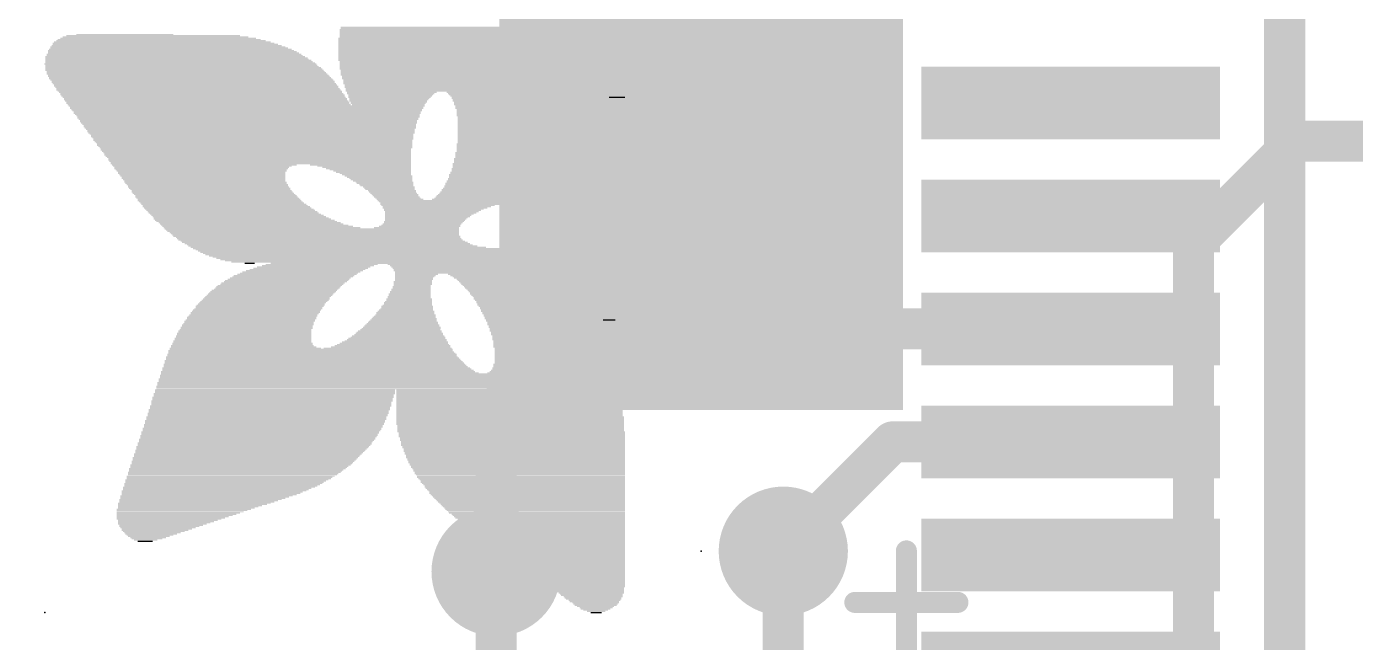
# Model space of a CAD drawing. Extents: x -22.8 to 21.3, y -24.2 to 20.5.
# Drawn here: x -11.29 to -3.06, y -2.6 to 1.22 of the extents above; entities that cross this region are included whole.
import ezdxf

# ---------------------------------------------------------------- set-up
doc = ezdxf.new("R2010")
doc.units = 0
for name, color, linetype in [('1', 12, 'CONTINUOUS'), ('16', 132, 'CONTINUOUS'), ('18', 110, 'CONTINUOUS'), ('20', 53, 'CONTINUOUS'), ('21', 40, 'CONTINUOUS'), ('23', 53, 'CONTINUOUS'), ('24', 53, 'CONTINUOUS'), ('47', 253, 'CONTINUOUS')]:
    doc.layers.add(name, color=color, linetype=linetype)

# ---------------------------------------------------------------- blocks, each defined once
blk = doc.blocks.new('RECT')
blk.add_solid([(-0.5, -0.5), (0.5, -0.5), (-0.5, 0.5), (0.5, 0.5)])
blk = doc.blocks.new('ROUNDV')
at = {"const_width": 0.5}
blk.add_lwpolyline([(0, -0.25, 1), (0, 0.25, 1), (0, -0.25)], format="xyb", dxfattribs=at)

msp = doc.modelspace()

# ---------------------------------------------------------------- linework, layer by layer
at = {"layer": '1', "const_width": 0.254}
for points in [[(-3.5, -4.38), (-3.5, 3.373)], [(-7.894, -0.655), (-8.382, -1.143)], [(-4.825, -0.655), (-7.894, -0.655)], [(-8.382, -1.143), (-8.382, -2.159)], [(-5.927, -1.355), (-6.604, -2.032)], [(-4.825, -1.355), (-5.927, -1.355)]]:
    msp.add_lwpolyline(points, dxfattribs=at)
at = {"layer": '1', "const_width": 0.127}
for points in [[(-7.894, -0.5915, 1), (-7.894, -0.7185)], [(-7.8491, -0.6999, 1), (-7.9389, -0.6101)], [(-4.825, -0.7185, 1), (-4.825, -0.5915)], [(-8.3185, -1.143, 1), (-8.4455, -1.143)], [(-8.4269, -1.0981, 1), (-8.3371, -1.1879)], [(-5.927, -1.2915, 1), (-5.927, -1.4185)], [(-5.8821, -1.3999, 1), (-5.9719, -1.3101)], [(-4.825, -1.4185, 1), (-4.825, -1.2915)], [(-6.6489, -1.9871, 1), (-6.5591, -2.0769)], [(-8.4455, -2.159, 1), (-8.3185, -2.159)]]:
    msp.add_lwpolyline(points, format="xyb", dxfattribs=at)
at = {"layer": '16'}
for points, const_width in [([(-11.303, 10.033, 0.4142), (-15.24, 0)], 0.4064), ([(-3.429, 0.5715, 1), (-3.429, 0.4445)], 0.127), ([(-3.3841, 0.4631, 1), (-3.4739, 0.5529)], 0.127), ([(-4.0005, -0.127, 1), (-4.1275, -0.127)], 0.127), ([(-4.1089, -0.0821, 1), (-4.0191, -0.1719)], 0.127), ([(-15.24, -0.762, 0.4142), (-0.635, -15.367)], 0.4064), ([(-6.5405, -2.032, 1), (-6.6675, -2.032)], 0.127), ([(-8.3185, -2.159, 1), (-8.4455, -2.159)], 0.127)]:
    msp.add_lwpolyline(points, format="xyb", dxfattribs=dict(at, const_width=const_width))
at = {"layer": '16', "const_width": 0.254}
for points in [[(-3.429, 0.508), (-4.064, -0.127)], [(1.143, 0.508), (-3.429, 0.508)], [(-4.064, -0.127), (-4.064, -10.922)], [(-6.604, -2.032), (-6.604, -3.395)], [(-8.382, -2.159), (-8.382, -4.157)]]:
    msp.add_lwpolyline(points, dxfattribs=at)
at = {"layer": '20'}
for start, end in [(90, 180), (180, 270)]:
    msp.add_arc((0, 0), 15.24, start, end, dxfattribs=at)
at = {"layer": '23'}
msp.add_point((-11.176, -2.413), dxfattribs=at)
at = {"layer": '24'}
msp.add_point((-7.112, -2.032), dxfattribs=at)
at = {"layer": '47', "const_width": 0.13}
for points in [[(-5.842, -2.6687), (-5.842, -2.0303)], [(-6.1612, -2.3495), (-5.5228, -2.3495)]]:
    msp.add_lwpolyline(points, dxfattribs=at)
at = {"layer": '47', "const_width": 0.065}
for points in [[(-5.8095, -2.0303, 1), (-5.8745, -2.0303)], [(-6.1612, -2.317, 1), (-6.1612, -2.382)], [(-5.5228, -2.382, 1), (-5.5228, -2.317)]]:
    msp.add_lwpolyline(points, format="xyb", dxfattribs=at)

# ---------------------------------------------------------------- block references
at = {"layer": '1', "xscale": 1.85, "yscale": 0.45}
for p in [(-4.825, 0.745), (-4.825, 0.045), (-4.825, -0.655), (-4.825, -1.355), (-4.825, -2.055), (-4.825, -2.755)]:
    msp.add_blockref('RECT', p, dxfattribs=at)
at = {"layer": '16', "xscale": 6, "yscale": 2.5, "rotation": 270}
msp.add_blockref('RECT', (-7.112, 1.843), dxfattribs=at)
at = {"layer": '18', "xscale": 0.8001, "yscale": 0.8001}
for p in [(-6.604, -2.032), (-6.604, -2.032), (-8.382, -2.159), (-8.382, -2.159)]:
    msp.add_blockref('ROUNDV', p, dxfattribs=at)
at = {"layer": '21'}
for p, xscale, yscale in [((-10.4902, 1.1532), 1.1506, 0.0076), ((-10.5054, 1.1608), 1.0744, 0.0076), ((-10.6807, 1.1684), 0.602, 0.0076), ((-8.6652, 1.1989), 1.3716, 0.0076), ((-8.6652, 1.1913), 1.3716, 0.0076), ((-8.6652, 1.1837), 1.3716, 0.0077), ((-8.6652, 1.176), 1.3716, 0.0076), ((-8.6652, 1.1684), 1.3716, 0.0076), ((-8.6652, 1.1608), 1.3716, 0.0076), ((-8.6652, 1.1532), 1.3716, 0.0076), ((-8.6614, 1.2141), 1.364, 0.0076), ((-8.6614, 1.2065), 1.364, 0.0076), ((-10.3949, 1.0694), 1.524, 0.0077), ((-10.3987, 1.077), 1.5011, 0.0076), ((-10.414, 1.0922), 1.4554, 0.0076), ((-10.4063, 1.0846), 1.4707, 0.0076), ((-10.4216, 1.0998), 1.425, 0.0076), ((-10.4407, 1.1151), 1.3716, 0.0076), ((-10.4292, 1.1075), 1.3945, 0.0077), ((-10.4482, 1.1227), 1.3411, 0.0076), ((-10.4559, 1.1303), 1.2954, 0.0076), ((-10.4673, 1.1379), 1.2573, 0.0076), ((-10.4749, 1.1456), 1.2115, 0.0077), ((-8.669, 1.1456), 1.3792, 0.0077), ((-8.669, 1.1379), 1.3792, 0.0076), ((-8.669, 1.1303), 1.3792, 0.0076), ((-8.669, 1.1227), 1.3792, 0.0076), ((-8.669, 1.1151), 1.3792, 0.0076), ((-8.669, 1.1075), 1.3792, 0.0077), ((-8.669, 1.0998), 1.3792, 0.0076), ((-8.669, 1.0922), 1.3792, 0.0076), ((-8.669, 1.0846), 1.3792, 0.0076), ((-8.669, 1.077), 1.3792, 0.0076), ((-8.669, 1.0694), 1.3792, 0.0077), ((-10.3378, 0.9855), 1.684, 0.0076), ((-10.3683, 1.0313), 1.6078, 0.0077), ((-10.3606, 1.0236), 1.6231, 0.0076), ((-10.3568, 1.016), 1.6307, 0.0076), ((-10.3492, 1.0084), 1.6459, 0.0076), ((-10.3454, 1.0008), 1.6536, 0.0076), ((-10.3378, 0.9932), 1.6688, 0.0077), ((-10.3759, 1.0465), 1.5774, 0.0076), ((-10.3721, 1.0389), 1.585, 0.0076), ((-10.3873, 1.0617), 1.5392, 0.0076), ((-10.3797, 1.0541), 1.5544, 0.0076), ((-8.669, 1.0617), 1.3792, 0.0076), ((-8.669, 1.0541), 1.3792, 0.0076), ((-8.669, 1.0465), 1.3792, 0.0076), ((-8.669, 1.0389), 1.3792, 0.0076), ((-8.669, 1.0313), 1.3792, 0.0077), ((-8.669, 1.0236), 1.3792, 0.0076), ((-8.669, 1.016), 1.3792, 0.0076), ((-8.6728, 1.0084), 1.3716, 0.0076), ((-8.669, 1.0008), 1.364, 0.0076), ((-8.669, 0.9932), 1.364, 0.0077), ((-8.669, 0.9855), 1.364, 0.0076), ((-10.3112, 0.9474), 1.7221, 0.0076), ((-10.3302, 0.9779), 1.684, 0.0076), ((-10.3263, 0.9703), 1.6917, 0.0076), ((-10.3187, 0.9627), 1.7069, 0.0076), ((-10.3149, 0.9551), 1.7145, 0.0077), ((-10.3035, 0.9398), 1.7222, 0.0076), ((-10.2997, 0.9322), 1.7298, 0.0076), ((-10.2959, 0.9246), 1.7374, 0.0076), ((-10.2882, 0.917), 1.7373, 0.0077), ((-10.2844, 0.9093), 1.7449, 0.0076), ((-10.2768, 0.9017), 1.745, 0.0076), ((-8.669, 0.9779), 1.364, 0.0076), ((-8.669, 0.9703), 1.364, 0.0076), ((-8.6728, 0.9627), 1.3564, 0.0076), ((-8.6728, 0.9551), 1.3564, 0.0077), ((-8.6729, 0.9246), 1.3411, 0.0076), ((-8.6729, 0.917), 1.3411, 0.0077), ((-8.669, 0.9474), 1.3488, 0.0076), ((-8.669, 0.9398), 1.3488, 0.0076), ((-8.669, 0.9322), 1.3488, 0.0076), ((-8.6691, 0.9093), 1.3335, 0.0076), ((-8.6691, 0.9017), 1.3335, 0.0076), ((-10.273, 0.8941), 1.7526, 0.0076), ((-10.2654, 0.8865), 1.7526, 0.0076), ((-10.2578, 0.8789), 1.7526, 0.0077), ((-10.2578, 0.8712), 1.7526, 0.0076), ((-10.2502, 0.8636), 1.7526, 0.0076), ((-10.2425, 0.856), 1.7526, 0.0076), ((-10.2387, 0.8484), 1.7602, 0.0076), ((-10.2349, 0.8407), 1.7526, 0.0077), ((-10.2273, 0.8331), 1.7526, 0.0076), ((-10.2235, 0.8255), 1.7602, 0.0076), ((-8.6729, 0.8941), 1.3259, 0.0076), ((-8.669, 0.8865), 1.3182, 0.0076), ((-8.669, 0.8789), 1.3182, 0.0077), ((-8.669, 0.8712), 1.3182, 0.0076), ((-8.6728, 0.8636), 1.3106, 0.0076), ((-8.669, 0.856), 1.303, 0.0076), ((-8.669, 0.8484), 1.303, 0.0076), ((-8.6728, 0.8407), 1.2954, 0.0077), ((-8.669, 0.8331), 1.2878, 0.0076), ((-8.6728, 0.8255), 1.2802, 0.0076), ((-10.2159, 0.8179), 1.7602, 0.0076), ((-10.2121, 0.8103), 1.7526, 0.0076), ((-10.2044, 0.8027), 1.7526, 0.0077), ((-10.2006, 0.795), 1.7602, 0.0076), ((-10.1968, 0.7874), 1.7526, 0.0076), ((-10.1892, 0.7798), 1.7526, 0.0076), ((-10.1816, 0.7722), 1.7526, 0.0076), ((-10.1816, 0.7646), 1.7526, 0.0077), ((-10.174, 0.7569), 1.7526, 0.0076), ((-10.1663, 0.7493), 1.7526, 0.0076), ((-10.1663, 0.7417), 1.7526, 0.0076), ((-8.6728, 0.8179), 1.2802, 0.0076), ((-9.0272, 0.8103), 0.5563, 0.0076), ((-9.0348, 0.8027), 0.541, 0.0077), ((-9.0348, 0.795), 0.5258, 0.0076), ((-9.0386, 0.7874), 0.5182, 0.0076), ((-9.0424, 0.7798), 0.5106, 0.0076), ((-9.0424, 0.7722), 0.4953, 0.0076), ((-9.0462, 0.7646), 0.4876, 0.0077), ((-9.05, 0.7569), 0.48, 0.0076), ((-9.0462, 0.7493), 0.4724, 0.0076), ((-9.05, 0.7417), 0.4648, 0.0076), ((-8.3604, 0.8103), 0.6554, 0.0076), ((-8.3604, 0.8027), 0.64, 0.0077), ((-8.3566, 0.795), 0.6324, 0.0076), ((-8.3566, 0.7874), 0.6172, 0.0076), ((-8.3528, 0.7798), 0.6096, 0.0076), ((-8.3566, 0.7722), 0.602, 0.0076), ((-8.3528, 0.7646), 0.5944, 0.0077), ((-8.3566, 0.7569), 0.5868, 0.0076), ((-8.3528, 0.7493), 0.5791, 0.0076), ((-8.3566, 0.7417), 0.5715, 0.0076), ((-7.6175, 0.7417), 0.5563, 0.0076), ((-7.6175, 0.7493), 0.4953, 0.0076), ((-7.6251, 0.7569), 0.4343, 0.0076), ((-7.6251, 0.7646), 0.3581, 0.0077), ((-7.6289, 0.7722), 0.2591, 0.0076), ((-7.6327, 0.7798), 0.099, 0.0076), ((-10.1587, 0.7341), 1.7526, 0.0076), ((-9.9263, 0.7265), 2.2022, 0.0077), ((-9.9263, 0.7188), 2.187, 0.0076), ((-9.9263, 0.7112), 2.187, 0.0076), ((-9.9264, 0.7036), 2.1717, 0.0076), ((-9.9225, 0.696), 2.164, 0.0076), ((-9.9225, 0.6884), 2.1488, 0.0077), ((-9.9225, 0.6807), 2.1488, 0.0076), ((-9.9225, 0.6731), 2.1336, 0.0076), ((-9.9187, 0.6655), 2.126, 0.0076), ((-9.9149, 0.6579), 2.1184, 0.0076), ((-9.05, 0.7341), 0.4496, 0.0076), ((-8.3566, 0.7341), 0.5715, 0.0076), ((-8.3566, 0.7265), 0.5562, 0.0077), ((-8.3566, 0.7188), 0.5562, 0.0076), ((-8.3604, 0.7112), 0.5486, 0.0076), ((-8.3719, 0.6655), 0.5105, 0.0076), ((-8.3604, 0.7036), 0.5334, 0.0076), ((-8.3604, 0.696), 0.5334, 0.0076), ((-8.3642, 0.6884), 0.5258, 0.0077), ((-8.368, 0.6807), 0.5182, 0.0076), ((-8.368, 0.6731), 0.5182, 0.0076), ((-8.3719, 0.6579), 0.4953, 0.0076), ((-7.5717, 0.6579), 0.983, 0.0076), ((-7.5794, 0.6655), 0.9525, 0.0076), ((-7.5832, 0.6731), 0.9144, 0.0076), ((-7.5908, 0.6807), 0.8839, 0.0076), ((-7.5946, 0.6884), 0.8458, 0.0077), ((-7.5984, 0.696), 0.8078, 0.0076), ((-7.6022, 0.7036), 0.7696, 0.0076), ((-7.6099, 0.7112), 0.7239, 0.0076), ((-7.6136, 0.7188), 0.6858, 0.0076), ((-7.6137, 0.7265), 0.6401, 0.0077), ((-7.6175, 0.7341), 0.6019, 0.0076), ((-9.9187, 0.6502), 2.1108, 0.0077), ((-9.9149, 0.6426), 2.1031, 0.0076), ((-9.9149, 0.635), 2.0879, 0.0076), ((-9.9149, 0.6274), 2.0879, 0.0076), ((-9.9111, 0.6198), 2.0803, 0.0076), ((-9.9111, 0.6122), 2.065, 0.0077), ((-9.9073, 0.6045), 2.0574, 0.0076), ((-9.9073, 0.5969), 2.0574, 0.0076), ((-9.9035, 0.5893), 2.0497, 0.0076), ((-9.9035, 0.5817), 2.0345, 0.0076), ((-9.8997, 0.5741), 2.0269, 0.0077), ((-8.3757, 0.6502), 0.4877, 0.0077), ((-8.3757, 0.6426), 0.4877, 0.0076), ((-8.3795, 0.635), 0.4801, 0.0076), ((-8.3833, 0.6274), 0.4725, 0.0076), ((-8.3871, 0.6198), 0.4648, 0.0076), ((-8.3871, 0.6122), 0.4648, 0.0077), ((-8.3909, 0.6045), 0.4572, 0.0076), ((-8.3947, 0.5969), 0.4496, 0.0076), ((-8.3985, 0.5893), 0.442, 0.0076), ((-8.4023, 0.5817), 0.4344, 0.0076), ((-8.4023, 0.5741), 0.4344, 0.0077), ((-7.4955, 0.5741), 1.364, 0.0077), ((-7.5032, 0.5817), 1.3335, 0.0076), ((-7.507, 0.5893), 1.2954, 0.0076), ((-7.5184, 0.5969), 1.2573, 0.0076), ((-7.526, 0.6045), 1.2268, 0.0076), ((-7.5337, 0.6122), 1.1963, 0.0077), ((-7.5375, 0.6198), 1.1583, 0.0076), ((-7.5451, 0.6274), 1.1277, 0.0076), ((-7.5527, 0.635), 1.0973, 0.0076), ((-7.5565, 0.6426), 1.0592, 0.0076), ((-7.568, 0.6502), 1.0211, 0.0077), ((-9.8997, 0.5664), 2.0269, 0.0076), ((-9.8959, 0.5588), 2.0193, 0.0076), ((-9.8959, 0.5512), 2.0041, 0.0076), ((-9.892, 0.5436), 1.9964, 0.0076), ((-9.892, 0.536), 1.9964, 0.0077), ((-9.8882, 0.5283), 1.9888, 0.0076), ((-9.8844, 0.5207), 1.9812, 0.0076), ((-9.8882, 0.5131), 1.9736, 0.0076), ((-9.8844, 0.5055), 1.966, 0.0076), ((-9.8806, 0.4979), 1.9584, 0.0077), ((-9.8768, 0.4902), 1.9507, 0.0076), ((-7.5908, 0.4902), 2.0726, 0.0076), ((-8.4062, 0.5664), 0.4267, 0.0076), ((-8.41, 0.5588), 0.4191, 0.0076), ((-7.6823, 0.5512), 1.8745, 0.0076), ((-7.6556, 0.536), 1.9279, 0.0077), ((-7.6442, 0.5283), 1.9507, 0.0076), ((-7.6213, 0.5131), 1.9965, 0.0076), ((-7.6099, 0.5055), 2.0193, 0.0076), ((-7.6708, 0.5436), 1.8974, 0.0076), ((-7.6327, 0.5207), 1.9736, 0.0076), ((-7.5984, 0.4979), 2.0422, 0.0077), ((-7.4803, 0.5588), 1.425, 0.0076), ((-7.4879, 0.5664), 1.3944, 0.0076), ((-9.8768, 0.4826), 1.9507, 0.0076), ((-9.873, 0.475), 1.9431, 0.0076), ((-9.8692, 0.4674), 1.9355, 0.0076), ((-9.8692, 0.4598), 1.9203, 0.0077), ((-9.8692, 0.4521), 1.9203, 0.0076), ((-9.8654, 0.4445), 1.9127, 0.0076), ((-9.8615, 0.4369), 1.905, 0.0076), ((-9.8577, 0.4293), 1.8974, 0.0076), ((-9.8577, 0.4217), 1.8974, 0.0077), ((-9.8539, 0.414), 1.8898, 0.0076), ((-7.5108, 0.4293), 2.2479, 0.0076), ((-7.507, 0.4217), 2.2555, 0.0077), ((-7.4994, 0.414), 2.2707, 0.0076), ((-7.5184, 0.4369), 2.2326, 0.0076), ((-7.5794, 0.4826), 2.0955, 0.0076), ((-7.5413, 0.4598), 2.1717, 0.0077), ((-7.5337, 0.4521), 2.1869, 0.0076), ((-7.5641, 0.475), 2.126, 0.0076), ((-7.5527, 0.4674), 2.1488, 0.0076), ((-7.5222, 0.4445), 2.2098, 0.0076), ((-9.8501, 0.4064), 1.8822, 0.0076), ((-9.8463, 0.3988), 1.8746, 0.0076), ((-9.8463, 0.3912), 1.8746, 0.0076), ((-9.8425, 0.3836), 1.8669, 0.0077), ((-9.8387, 0.3759), 1.8593, 0.0076), ((-9.8387, 0.3683), 1.8593, 0.0076), ((-10.1892, 0.3607), 1.143, 0.0076), ((-10.2007, 0.3531), 1.1049, 0.0076), ((-10.2045, 0.3455), 1.0821, 0.0077), ((-10.2082, 0.3378), 1.0745, 0.0076), ((-10.2082, 0.3302), 1.0591, 0.0076), ((-9.2215, 0.3607), 0.6249, 0.0076), ((-9.1986, 0.3531), 0.5792, 0.0076), ((-9.1834, 0.3455), 0.5487, 0.0077), ((-9.1719, 0.3378), 0.5258, 0.0076), ((-9.1605, 0.3302), 0.503, 0.0076), ((-7.4879, 0.3378), 2.3394, 0.0076), ((-7.4841, 0.3302), 2.347, 0.0076), ((-7.488, 0.3683), 2.3241, 0.0076), ((-7.488, 0.3607), 2.3241, 0.0076), ((-7.4841, 0.3531), 2.3318, 0.0076), ((-7.4841, 0.3455), 2.3318, 0.0077), ((-7.4955, 0.3988), 2.2936, 0.0076), ((-7.4917, 0.3912), 2.3012, 0.0076), ((-7.4917, 0.3836), 2.3012, 0.0077), ((-7.4879, 0.3759), 2.3088, 0.0076), ((-7.4955, 0.4064), 2.2784, 0.0076), ((-10.2045, 0.3226), 1.0515, 0.0076), ((-10.2045, 0.315), 1.0363, 0.0076), ((-10.2045, 0.3074), 1.0363, 0.0077), ((-10.2007, 0.2997), 1.0287, 0.0076), ((-10.1969, 0.2921), 1.0211, 0.0076), ((-10.193, 0.2845), 1.0134, 0.0076), ((-10.193, 0.2769), 1.0134, 0.0076), ((-10.1892, 0.2692), 1.0058, 0.0077), ((-10.1854, 0.2616), 0.9982, 0.0076), ((-10.1816, 0.254), 1.0058, 0.0076), ((-10.1778, 0.2464), 0.9982, 0.0076), ((-9.1491, 0.3226), 0.4801, 0.0076), ((-9.1415, 0.315), 0.4649, 0.0076), ((-9.13, 0.3074), 0.442, 0.0077), ((-9.1224, 0.2997), 0.4268, 0.0076), ((-9.111, 0.2921), 0.4191, 0.0076), ((-9.1034, 0.2845), 0.4039, 0.0076), ((-9.0957, 0.2769), 0.3886, 0.0076), ((-9.0919, 0.2692), 0.381, 0.0077), ((-9.0843, 0.2616), 0.3658, 0.0076), ((-9.0729, 0.254), 0.3581, 0.0076), ((-9.0691, 0.2464), 0.3505, 0.0076), ((-7.5032, 0.2464), 2.3851, 0.0076), ((-7.4956, 0.2616), 2.3851, 0.0076), ((-7.4956, 0.254), 2.3851, 0.0076), ((-7.4917, 0.2769), 2.3774, 0.0076), ((-7.4917, 0.2692), 2.3774, 0.0077), ((-7.4917, 0.2997), 2.3622, 0.0076), ((-7.4917, 0.2921), 2.3622, 0.0076), ((-7.4879, 0.2845), 2.3698, 0.0076), ((-7.4879, 0.315), 2.3546, 0.0076), ((-7.4879, 0.3074), 2.3546, 0.0077), ((-7.4841, 0.3226), 2.347, 0.0076), ((-10.1702, 0.2388), 0.9983, 0.0076), ((-10.1663, 0.2312), 0.9906, 0.0077), ((-10.1625, 0.2235), 0.9982, 0.0076), ((-10.1549, 0.2159), 0.9982, 0.0076), ((-10.1511, 0.2083), 0.9906, 0.0076), ((-10.1435, 0.2007), 0.9906, 0.0076), ((-10.1397, 0.193), 0.9982, 0.0077), ((-10.1321, 0.1854), 0.9983, 0.0076), ((-10.1244, 0.1778), 0.9982, 0.0076), ((-10.1168, 0.1702), 0.9982, 0.0076), ((-10.113, 0.1626), 1.0058, 0.0076), ((-9.0615, 0.2388), 0.3353, 0.0076), ((-9.0577, 0.2312), 0.3277, 0.0077), ((-9.0462, 0.2235), 0.32, 0.0076), ((-9.0424, 0.2159), 0.3124, 0.0076), ((-9.0386, 0.2083), 0.3048, 0.0076), ((-9.0272, 0.2007), 0.2971, 0.0076), ((-9.0234, 0.193), 0.2895, 0.0077), ((-9.0157, 0.1854), 0.2896, 0.0076), ((-9.0081, 0.1778), 0.2896, 0.0076), ((-9.0043, 0.1702), 0.282, 0.0076), ((-8.9967, 0.1626), 0.2819, 0.0076), ((-7.5527, 0.1626), 2.4079, 0.0076), ((-7.5451, 0.1702), 2.4079, 0.0076), ((-7.5375, 0.1778), 2.4079, 0.0076), ((-7.5337, 0.1854), 2.4003, 0.0076), ((-7.5261, 0.193), 2.4003, 0.0077), ((-7.5184, 0.2083), 2.4003, 0.0076), ((-7.5184, 0.2007), 2.4003, 0.0076), ((-7.5146, 0.2159), 2.3927, 0.0076), ((-7.507, 0.2312), 2.3927, 0.0077), ((-7.507, 0.2235), 2.3927, 0.0076), ((-7.5032, 0.2388), 2.3851, 0.0076), ((-10.1054, 0.155), 1.0058, 0.0077), ((-10.0978, 0.1473), 1.0059, 0.0076), ((-10.094, 0.1397), 1.0135, 0.0076), ((-10.0864, 0.1321), 1.0135, 0.0076), ((-10.0787, 0.1245), 1.0134, 0.0076), ((-10.0673, 0.1169), 1.0211, 0.0077), ((-10.0597, 0.1092), 1.0211, 0.0076), ((-10.0521, 0.1016), 1.0363, 0.0076), ((-10.0445, 0.094), 1.0363, 0.0076), ((-10.033, 0.0864), 1.044, 0.0076), ((-10.0254, 0.0788), 1.0439, 0.0077), ((-8.9891, 0.155), 0.2819, 0.0077), ((-8.9776, 0.1473), 0.2896, 0.0076), ((-7.7432, 0.1397), 2.7432, 0.0076), ((-8.6919, 0.1321), 0.8306, 0.0076), ((-8.73, 0.1169), 0.7391, 0.0077), ((-8.7109, 0.1245), 0.7772, 0.0076), ((-8.7414, 0.1092), 0.701, 0.0076), ((-8.7605, 0.094), 0.6477, 0.0076), ((-8.749, 0.1016), 0.6706, 0.0076), ((-8.7681, 0.0864), 0.6172, 0.0076), ((-8.7757, 0.0788), 0.602, 0.0077), ((-7.5718, 0.1473), 2.4155, 0.0076), ((-7.5603, 0.155), 2.408, 0.0077), ((-7.2289, 0.1321), 1.6993, 0.0076), ((-7.2136, 0.1245), 1.6536, 0.0076), ((-7.2098, 0.1169), 1.6154, 0.0077), ((-7.206, 0.1092), 1.5926, 0.0076), ((-7.2022, 0.1016), 1.5697, 0.0076), ((-7.2022, 0.094), 1.5393, 0.0076), ((-7.2022, 0.0864), 1.524, 0.0076), ((-7.2022, 0.0788), 1.5087, 0.0077), ((-10.014, 0.0711), 1.0515, 0.0076), ((-10.0063, 0.0635), 1.0516, 0.0076), ((-9.9949, 0.0559), 1.0592, 0.0076), ((-9.9835, 0.0483), 1.0668, 0.0076), ((-9.972, 0.0406), 1.0744, 0.0077), ((-9.9606, 0.033), 1.082, 0.0076), ((-9.953, 0.0254), 1.0973, 0.0076), ((-9.9378, 0.0178), 1.1125, 0.0076), ((-9.9263, 0.0102), 1.1202, 0.0076), ((-9.9073, 0.0026), 1.1277, 0.0077), ((-8.8291, 0.0102), 0.4953, 0.0076), ((-8.8329, 0.0026), 0.4877, 0.0077), ((-8.7872, 0.0635), 0.5639, 0.0076), ((-8.7948, 0.0559), 0.5487, 0.0076), ((-8.8215, 0.0178), 0.4953, 0.0076), ((-8.7795, 0.0711), 0.5792, 0.0076), ((-8.8024, 0.0483), 0.5334, 0.0076), ((-8.8062, 0.0406), 0.5258, 0.0077), ((-8.8138, 0.033), 0.5106, 0.0076), ((-8.8176, 0.0254), 0.503, 0.0076), ((-7.206, 0.0711), 1.4859, 0.0076), ((-7.2517, 0.0026), 1.3944, 0.0077), ((-7.2441, 0.0102), 1.3945, 0.0076), ((-7.206, 0.0635), 1.4707, 0.0076), ((-7.2098, 0.0559), 1.463, 0.0076), ((-7.2174, 0.0483), 1.4478, 0.0076), ((-7.2212, 0.0406), 1.4402, 0.0077), ((-7.2289, 0.033), 1.4249, 0.0076), ((-7.2327, 0.0254), 1.4173, 0.0076), ((-7.2365, 0.0178), 1.4097, 0.0076), ((-9.8958, -0.0051), 1.1354, 0.0076), ((-9.8768, -0.0127), 1.1582, 0.0076), ((-9.8578, -0.0203), 1.1811, 0.0076), ((-9.8311, -0.0279), 1.2192, 0.0076), ((-9.5225, -0.0355), 1.8211, 0.0077), ((-9.5187, -0.0432), 1.8135, 0.0076), ((-9.5149, -0.0508), 1.8059, 0.0076), ((-9.5073, -0.0584), 1.7907, 0.0076), ((-9.5034, -0.066), 1.783, 0.0076), ((-9.4996, -0.0737), 1.7754, 0.0077), ((-9.492, -0.0813), 1.7755, 0.0076), ((-8.8748, -0.0279), 0.5257, 0.0076), ((-8.8557, -0.0203), 0.503, 0.0076), ((-8.8481, -0.0127), 0.4877, 0.0076), ((-8.8405, -0.0051), 0.4877, 0.0076), ((-7.3584, -0.0813), 1.3792, 0.0076), ((-7.3508, -0.0737), 1.3793, 0.0077), ((-7.3393, -0.066), 1.3716, 0.0076), ((-7.3241, -0.0584), 1.3716, 0.0076), ((-7.3165, -0.0508), 1.3716, 0.0076), ((-7.305, -0.0432), 1.364, 0.0076), ((-7.2936, -0.0355), 1.3716, 0.0077), ((-7.286, -0.0279), 1.3716, 0.0076), ((-7.2746, -0.0203), 1.3793, 0.0076), ((-7.2631, -0.0051), 1.3868, 0.0076), ((-7.2669, -0.0127), 1.3792, 0.0076), ((-9.4844, -0.0889), 1.7603, 0.0076), ((-9.4767, -0.0965), 1.7602, 0.0076), ((-9.4691, -0.1041), 1.7602, 0.0076), ((-9.4539, -0.1118), 1.7602, 0.0077), ((-9.4425, -0.1194), 1.7679, 0.0076), ((-9.4272, -0.127), 1.7678, 0.0076), ((-9.412, -0.1346), 1.7679, 0.0076), ((-9.393, -0.1422), 1.7907, 0.0076), ((-9.3586, -0.1499), 1.8288, 0.0077), ((-8.5166, -0.1575), 3.4824, 0.0076), ((-8.5166, -0.1651), 3.4518, 0.0076), ((-7.5375, -0.1499), 1.5393, 0.0077), ((-7.5032, -0.1422), 1.4859, 0.0076), ((-7.4765, -0.1346), 1.463, 0.0076), ((-7.4574, -0.127), 1.4402, 0.0076), ((-7.4346, -0.1194), 1.4249, 0.0076), ((-7.4194, -0.1118), 1.4097, 0.0077), ((-7.4041, -0.1041), 1.3944, 0.0076), ((-7.3889, -0.0965), 1.3945, 0.0076), ((-7.3774, -0.0889), 1.3868, 0.0076), ((-8.5128, -0.1727), 3.429, 0.0076), ((-8.509, -0.1803), 3.4062, 0.0076), ((-8.509, -0.188), 3.3756, 0.0077), ((-8.5052, -0.1956), 3.3528, 0.0076), ((-8.5014, -0.2032), 3.3147, 0.0076), ((-8.4938, -0.2108), 3.2843, 0.0076), ((-8.4862, -0.2184), 3.2537, 0.0076), ((-8.4823, -0.2261), 3.2156, 0.0077), ((-8.4709, -0.2337), 3.1776, 0.0076), ((-8.4595, -0.2413), 3.1242, 0.0076), ((-9.9073, -0.2489), 0.0609, 0.0076), ((-8.3414, -0.2489), 2.8727, 0.0076), ((-9.6406, -0.3327), 0.7467, 0.0076), ((-9.633, -0.3251), 0.7467, 0.0076), ((-9.6139, -0.3175), 0.7392, 0.0076), ((-9.6025, -0.3099), 0.7315, 0.0076), ((-9.5873, -0.3023), 0.7315, 0.0077), ((-9.5682, -0.2946), 0.7239, 0.0076), ((-9.5492, -0.287), 0.7163, 0.0076), ((-9.5301, -0.2794), 0.7087, 0.0076), ((-9.511, -0.2718), 0.701, 0.0076), ((-9.4844, -0.2641), 0.6935, 0.0077), ((-9.4615, -0.2565), 0.6934, 0.0076), ((-7.9832, -0.2565), 2.1412, 0.0076), ((-7.9832, -0.2641), 2.1108, 0.0077), ((-7.9832, -0.2718), 2.0955, 0.0076), ((-7.987, -0.2794), 2.0726, 0.0076), ((-7.987, -0.287), 2.0574, 0.0076), ((-7.9908, -0.2946), 2.0498, 0.0076), ((-7.9947, -0.3023), 2.0269, 0.0077), ((-7.9985, -0.3099), 2.0193, 0.0076), ((-8.8748, -0.3175), 0.2667, 0.0076), ((-8.8824, -0.3251), 0.2515, 0.0076), ((-8.8862, -0.3327), 0.2438, 0.0076), ((-7.8384, -0.3175), 1.684, 0.0076), ((-7.8385, -0.3251), 1.6535, 0.0076), ((-7.8347, -0.3327), 1.6307, 0.0076), ((-9.7434, -0.4089), 0.7696, 0.0076), ((-9.7358, -0.4013), 0.7696, 0.0076), ((-9.7282, -0.3937), 0.7696, 0.0076), ((-9.7206, -0.3861), 0.7696, 0.0076), ((-9.7091, -0.3785), 0.762, 0.0077), ((-9.7015, -0.3708), 0.762, 0.0076), ((-9.6863, -0.3632), 0.762, 0.0076), ((-9.6787, -0.3556), 0.762, 0.0076), ((-9.6672, -0.348), 0.7544, 0.0076), ((-9.6558, -0.3404), 0.7468, 0.0077), ((-8.9091, -0.4089), 0.2439, 0.0076), ((-8.9052, -0.3937), 0.2362, 0.0076), ((-8.9052, -0.4013), 0.2362, 0.0076), ((-8.8976, -0.3632), 0.2362, 0.0076), ((-8.8976, -0.3708), 0.2362, 0.0076), ((-8.8976, -0.3785), 0.2362, 0.0077), ((-8.9014, -0.3861), 0.2286, 0.0076), ((-8.89, -0.3404), 0.2362, 0.0077), ((-8.89, -0.348), 0.2362, 0.0076), ((-8.8938, -0.3556), 0.2286, 0.0076), ((-7.8384, -0.3404), 1.6078, 0.0077), ((-7.8346, -0.348), 1.585, 0.0076), ((-7.8347, -0.3556), 1.5697, 0.0076), ((-7.8385, -0.3632), 1.5469, 0.0076), ((-7.8384, -0.3708), 1.5316, 0.0076), ((-7.8422, -0.3785), 1.5087, 0.0077), ((-7.8422, -0.3861), 1.4935, 0.0076), ((-7.8422, -0.3937), 1.4783, 0.0076), ((-7.846, -0.4013), 1.4555, 0.0076), ((-7.846, -0.4089), 1.4401, 0.0076), ((-9.8273, -0.4928), 0.7849, 0.0077), ((-9.8197, -0.4851), 0.7849, 0.0076), ((-9.812, -0.4775), 0.7848, 0.0076), ((-9.8044, -0.4699), 0.7848, 0.0076), ((-9.8006, -0.4623), 0.7772, 0.0076), ((-9.793, -0.4546), 0.7773, 0.0077), ((-9.7854, -0.447), 0.7773, 0.0076), ((-9.7777, -0.4394), 0.7772, 0.0076), ((-9.7701, -0.4318), 0.7772, 0.0076), ((-9.7625, -0.4242), 0.7772, 0.0076), ((-9.7549, -0.4166), 0.7773, 0.0077), ((-8.9281, -0.4928), 0.2972, 0.0077), ((-8.9243, -0.4851), 0.2896, 0.0076), ((-8.9205, -0.4699), 0.2819, 0.0076), ((-8.9205, -0.4775), 0.2819, 0.0076), ((-8.9205, -0.4546), 0.2667, 0.0077), ((-8.9205, -0.4623), 0.2667, 0.0076), ((-8.9167, -0.4394), 0.2591, 0.0076), ((-8.9167, -0.447), 0.2591, 0.0076), ((-8.9129, -0.4242), 0.2515, 0.0076), ((-8.9129, -0.4318), 0.2515, 0.0076), ((-8.9091, -0.4166), 0.2439, 0.0077), ((-7.846, -0.4166), 1.4249, 0.0077), ((-7.8498, -0.4242), 1.4021, 0.0076), ((-7.8498, -0.4318), 1.3869, 0.0076), ((-7.8575, -0.4394), 1.3716, 0.0076), ((-7.8613, -0.447), 1.3488, 0.0076), ((-7.8613, -0.4546), 1.3335, 0.0077), ((-7.8651, -0.4623), 1.3106, 0.0076), ((-7.8727, -0.4699), 1.2954, 0.0076), ((-7.8765, -0.4775), 1.2725, 0.0076), ((-7.8803, -0.4851), 1.2497, 0.0076), ((-7.8841, -0.4928), 1.2421, 0.0077), ((-9.8883, -0.5766), 0.8001, 0.0076), ((-9.8844, -0.569), 0.7924, 0.0077), ((-9.873, -0.5537), 0.8001, 0.0076), ((-9.8768, -0.5613), 0.7925, 0.0076), ((-9.8692, -0.5461), 0.7925, 0.0076), ((-9.8616, -0.5385), 0.7925, 0.0076), ((-9.854, -0.5309), 0.7925, 0.0077), ((-9.8463, -0.5156), 0.7924, 0.0076), ((-9.8501, -0.5232), 0.7848, 0.0076), ((-9.8387, -0.508), 0.7925, 0.0076), ((-9.8349, -0.5004), 0.7849, 0.0076), ((-8.9471, -0.5766), 0.381, 0.0076), ((-8.9433, -0.569), 0.3734, 0.0077), ((-8.9434, -0.5537), 0.3581, 0.0076), ((-8.9434, -0.5613), 0.3581, 0.0076), ((-8.9396, -0.5461), 0.3505, 0.0076), ((-8.9396, -0.5385), 0.3353, 0.0076), ((-8.9357, -0.5309), 0.3276, 0.0077), ((-8.9319, -0.5156), 0.32, 0.0076), ((-8.9319, -0.5232), 0.32, 0.0076), ((-8.9319, -0.508), 0.3048, 0.0076), ((-8.9281, -0.5004), 0.2972, 0.0076), ((-7.8918, -0.5004), 1.2116, 0.0076), ((-7.8994, -0.508), 1.1964, 0.0076), ((-7.9032, -0.5156), 1.1734, 0.0076), ((-8.2537, -0.5232), 0.4572, 0.0076), ((-8.2461, -0.5309), 0.4724, 0.0077), ((-8.2309, -0.5461), 0.4877, 0.0076), ((-8.2385, -0.5385), 0.4724, 0.0076), ((-8.2233, -0.5537), 0.4877, 0.0076), ((-8.2157, -0.5613), 0.5029, 0.0076), ((-8.208, -0.569), 0.503, 0.0077), ((-8.2004, -0.5766), 0.5182, 0.0076), ((-7.6746, -0.5232), 0.6858, 0.0076), ((-7.6746, -0.5309), 0.64, 0.0077), ((-7.6708, -0.5385), 0.602, 0.0076), ((-7.6746, -0.5461), 0.5638, 0.0076), ((-7.6746, -0.5537), 0.5182, 0.0076), ((-7.6746, -0.5613), 0.4724, 0.0076), ((-7.6746, -0.569), 0.4268, 0.0077), ((-7.6746, -0.5766), 0.3658, 0.0076), ((-9.934, -0.6604), 0.8153, 0.0076), ((-9.9263, -0.6452), 0.8154, 0.0077), ((-9.9263, -0.6528), 0.8154, 0.0076), ((-9.9187, -0.6299), 0.8154, 0.0076), ((-9.9225, -0.6375), 0.8078, 0.0076), ((-9.9149, -0.6223), 0.8077, 0.0076), ((-9.9073, -0.607), 0.8077, 0.0077), ((-9.9111, -0.6147), 0.8001, 0.0076), ((-9.9035, -0.5994), 0.8001, 0.0076), ((-9.8959, -0.5842), 0.8001, 0.0076), ((-9.8959, -0.5918), 0.8001, 0.0076), ((-8.9739, -0.6604), 0.4953, 0.0076), ((-8.97, -0.6528), 0.4876, 0.0076), ((-8.9662, -0.6452), 0.48, 0.0077), ((-8.9662, -0.6375), 0.4648, 0.0076), ((-8.9624, -0.6299), 0.4572, 0.0076), ((-8.9624, -0.6223), 0.442, 0.0076), ((-8.9586, -0.6147), 0.4343, 0.0076), ((-8.9586, -0.607), 0.4191, 0.0077), ((-8.9548, -0.5994), 0.4115, 0.0076), ((-8.951, -0.5918), 0.4039, 0.0076), ((-8.951, -0.5842), 0.3887, 0.0076), ((-8.1928, -0.5842), 0.5181, 0.0076), ((-8.189, -0.5918), 0.5257, 0.0076), ((-8.1775, -0.5994), 0.5334, 0.0076), ((-8.1737, -0.607), 0.541, 0.0077), ((-8.1585, -0.6223), 0.5563, 0.0076), ((-8.1547, -0.6299), 0.5639, 0.0076), ((-8.1661, -0.6147), 0.541, 0.0076), ((-8.1471, -0.6375), 0.5639, 0.0076), ((-8.1433, -0.6452), 0.5715, 0.0077), ((-8.1357, -0.6528), 0.5715, 0.0076), ((-8.1318, -0.6604), 0.5792, 0.0076), ((-7.6784, -0.5842), 0.2972, 0.0076), ((-7.6784, -0.5918), 0.221, 0.0076), ((-7.6822, -0.5994), 0.0762, 0.0076), ((-9.953, -0.7442), 0.8687, 0.0076), ((-9.953, -0.729), 0.8534, 0.0076), ((-9.953, -0.7366), 0.8534, 0.0076), ((-9.9492, -0.7137), 0.8458, 0.0076), ((-9.9492, -0.7214), 0.8458, 0.0077), ((-9.9454, -0.6985), 0.8382, 0.0076), ((-9.9454, -0.7061), 0.8382, 0.0076), ((-9.9416, -0.6833), 0.8305, 0.0077), ((-9.9416, -0.6909), 0.8305, 0.0076), ((-9.9378, -0.668), 0.8229, 0.0076), ((-9.9378, -0.6756), 0.8229, 0.0076), ((-9.0157, -0.7442), 0.6706, 0.0076), ((-9.0081, -0.7366), 0.6554, 0.0076), ((-9.0043, -0.729), 0.6324, 0.0076), ((-8.9967, -0.7214), 0.6172, 0.0077), ((-8.9967, -0.7137), 0.602, 0.0076), ((-8.9891, -0.7061), 0.5867, 0.0076), ((-8.9891, -0.6985), 0.5715, 0.0076), ((-8.9853, -0.6909), 0.5487, 0.0076), ((-8.9814, -0.6833), 0.541, 0.0077), ((-8.9814, -0.6756), 0.5258, 0.0076), ((-8.9776, -0.668), 0.5182, 0.0076), ((-8.128, -0.668), 0.5868, 0.0076), ((-8.1204, -0.6756), 0.5867, 0.0076), ((-8.1166, -0.6833), 0.5943, 0.0077), ((-8.1128, -0.6909), 0.6019, 0.0076), ((-8.1051, -0.6985), 0.602, 0.0076), ((-8.1013, -0.7061), 0.6096, 0.0076), ((-8.0975, -0.7137), 0.6172, 0.0076), ((-8.0937, -0.7214), 0.6248, 0.0077), ((-8.0823, -0.7442), 0.6325, 0.0076), ((-8.0861, -0.729), 0.6248, 0.0076), ((-8.0861, -0.7366), 0.6248, 0.0076), ((-9.5225, -0.8128), 1.7907, 0.0076), ((-9.5225, -0.8204), 1.7907, 0.0076), ((-9.5263, -0.7976), 1.7679, 0.0077), ((-9.5225, -0.8052), 1.7755, 0.0076), ((-9.5301, -0.7899), 1.7602, 0.0076), ((-9.934, -0.7747), 0.9373, 0.0076), ((-9.5263, -0.7823), 1.7526, 0.0076), ((-9.953, -0.7595), 0.8839, 0.0077), ((-9.9454, -0.7671), 0.8991, 0.0076), ((-9.953, -0.7518), 0.8687, 0.0076), ((-9.0539, -0.7747), 0.7925, 0.0076), ((-9.0348, -0.7671), 0.7391, 0.0076), ((-9.0234, -0.7595), 0.7163, 0.0077), ((-9.0195, -0.7518), 0.6934, 0.0076), ((-8.0785, -0.7518), 0.6401, 0.0076), ((-8.0747, -0.7595), 0.6477, 0.0077), ((-8.0747, -0.7671), 0.6477, 0.0076), ((-8.0671, -0.7747), 0.6477, 0.0076), ((-8.0633, -0.7823), 0.6553, 0.0076), ((-8.0633, -0.7899), 0.6553, 0.0076), ((-8.0594, -0.7976), 0.663, 0.0077), ((-8.0556, -0.8052), 0.6706, 0.0076), ((-8.0556, -0.8128), 0.6706, 0.0076), ((-8.0518, -0.8204), 0.6782, 0.0076), ((-9.4958, -0.8966), 1.905, 0.0076), ((-9.492, -0.9042), 1.9126, 0.0076), ((-9.5073, -0.8738), 1.8669, 0.0077), ((-9.5034, -0.8814), 1.8746, 0.0076), ((-9.4996, -0.889), 1.8822, 0.0076), ((-9.5148, -0.8509), 1.8364, 0.0076), ((-9.511, -0.8585), 1.844, 0.0076), ((-9.5072, -0.8661), 1.8516, 0.0076), ((-9.5225, -0.828), 1.8059, 0.0076), ((-9.5187, -0.8357), 1.8135, 0.0077), ((-9.5148, -0.8433), 1.8212, 0.0076), ((-8.0404, -0.8966), 0.7315, 0.0076), ((-8.0404, -0.9042), 0.7315, 0.0076), ((-8.0442, -0.8738), 0.7087, 0.0077), ((-8.0404, -0.8814), 0.7163, 0.0076), ((-8.0404, -0.889), 0.7163, 0.0076), ((-8.0404, -0.8661), 0.7011, 0.0076), ((-8.0518, -0.828), 0.6782, 0.0076), ((-8.048, -0.8357), 0.6858, 0.0077), ((-8.048, -0.8433), 0.6858, 0.0076), ((-8.0442, -0.8509), 0.6934, 0.0076), ((-8.0442, -0.8585), 0.6934, 0.0076), ((-9.0615, -0.9881), 2.8347, 0.0077), ((-9.0614, -0.9652), 2.8194, 0.0076), ((-9.0576, -0.9728), 2.827, 0.0076), ((-9.0576, -0.9804), 2.827, 0.0076), ((-9.0615, -0.9423), 2.8041, 0.0076), ((-9.0576, -0.95), 2.8118, 0.0077), ((-9.0576, -0.9576), 2.8118, 0.0076), ((-9.4844, -0.9195), 1.9431, 0.0076), ((-9.0577, -0.9347), 2.7965, 0.0076), ((-9.4729, -0.9271), 1.966, 0.0076), ((-9.4844, -0.9119), 1.9279, 0.0077), ((-8.0518, -0.9271), 0.7696, 0.0076), ((-8.0442, -0.9195), 0.7544, 0.0076), ((-8.0404, -0.9119), 0.7467, 0.0077), ((-9.7549, -1.0566), 1.4935, 0.0076), ((-9.7587, -1.0643), 1.4859, 0.0077), ((-9.7587, -1.0719), 1.4859, 0.0076), ((-9.7511, -1.0338), 1.4859, 0.0076), ((-9.7511, -1.0414), 1.4859, 0.0076), ((-9.7511, -1.049), 1.4859, 0.0076), ((-9.0615, -1.0109), 2.8499, 0.0076), ((-9.0577, -1.0185), 2.8575, 0.0076), ((-9.0577, -1.0262), 2.8575, 0.0077), ((-9.0577, -0.9957), 2.8423, 0.0076), ((-9.0577, -1.0033), 2.8423, 0.0076), ((-8.3147, -1.0338), 1.3716, 0.0076), ((-8.3147, -1.0414), 1.3716, 0.0076), ((-8.3109, -1.049), 1.3792, 0.0076), ((-8.3109, -1.0566), 1.3792, 0.0076), ((-8.3109, -1.0643), 1.3792, 0.0077), ((-8.3109, -1.0719), 1.3792, 0.0076), ((-9.7778, -1.1328), 1.4935, 0.0076), ((-9.7816, -1.1404), 1.4859, 0.0077), ((-9.7816, -1.1481), 1.4859, 0.0076), ((-9.7701, -1.1024), 1.4936, 0.0077), ((-9.774, -1.11), 1.4859, 0.0076), ((-9.774, -1.1176), 1.4859, 0.0076), ((-9.774, -1.1252), 1.4859, 0.0076), ((-9.7625, -1.0795), 1.4935, 0.0076), ((-9.7663, -1.0871), 1.4859, 0.0076), ((-9.7663, -1.0947), 1.4859, 0.0076), ((-8.3071, -1.0795), 1.3869, 0.0076), ((-8.3071, -1.0871), 1.3869, 0.0076), ((-8.3071, -1.0947), 1.3869, 0.0076), ((-8.3071, -1.1024), 1.3869, 0.0077), ((-8.3033, -1.11), 1.3945, 0.0076), ((-8.3033, -1.1176), 1.3945, 0.0076), ((-8.3033, -1.1252), 1.3945, 0.0076), ((-8.3033, -1.1328), 1.3945, 0.0076), ((-8.3033, -1.1404), 1.3945, 0.0077), ((-8.2995, -1.1481), 1.4021, 0.0076), ((-9.8121, -1.2243), 1.4859, 0.0076), ((-9.8121, -1.2319), 1.4859, 0.0076), ((-9.8044, -1.2014), 1.4859, 0.0076), ((-9.8044, -1.209), 1.4859, 0.0076), ((-9.8044, -1.2167), 1.4859, 0.0077), ((-9.793, -1.1785), 1.4935, 0.0077), ((-9.7968, -1.1862), 1.4859, 0.0076), ((-9.7968, -1.1938), 1.4859, 0.0076), ((-9.7854, -1.1557), 1.4935, 0.0076), ((-9.7892, -1.1633), 1.4859, 0.0076), ((-9.7892, -1.1709), 1.4859, 0.0076), ((-8.2995, -1.1557), 1.4021, 0.0076), ((-8.2995, -1.1633), 1.4021, 0.0076), ((-8.2995, -1.1709), 1.4021, 0.0076), ((-8.2995, -1.1785), 1.4021, 0.0077), ((-8.2995, -1.1862), 1.4021, 0.0076), ((-8.2995, -1.1938), 1.4021, 0.0076), ((-8.2957, -1.2014), 1.4097, 0.0076), ((-8.2957, -1.209), 1.4097, 0.0076), ((-8.2957, -1.2167), 1.4097, 0.0077), ((-8.2957, -1.2243), 1.4097, 0.0076), ((-8.2957, -1.2319), 1.4097, 0.0076), ((-9.8501, -1.3157), 1.4706, 0.0076), ((-9.8425, -1.2929), 1.4706, 0.0077), ((-9.8425, -1.3005), 1.4706, 0.0076), ((-9.8463, -1.3081), 1.463, 0.0076), ((-9.8311, -1.27), 1.4783, 0.0076), ((-9.8311, -1.2776), 1.4783, 0.0076), ((-9.8349, -1.2852), 1.4707, 0.0076), ((-9.8197, -1.2471), 1.4859, 0.0076), ((-9.8235, -1.2548), 1.4783, 0.0077), ((-9.8235, -1.2624), 1.4783, 0.0076), ((-9.8159, -1.2395), 1.4783, 0.0076), ((-8.2957, -1.2395), 1.4097, 0.0076), ((-8.2957, -1.2471), 1.4097, 0.0076), ((-8.2919, -1.2548), 1.4021, 0.0077), ((-8.2919, -1.2624), 1.4021, 0.0076), ((-8.2919, -1.27), 1.4021, 0.0076), ((-8.2919, -1.2776), 1.4021, 0.0076), ((-8.2919, -1.2852), 1.4021, 0.0076), ((-8.2881, -1.2929), 1.4097, 0.0077), ((-8.2842, -1.3005), 1.402, 0.0076), ((-8.2842, -1.3081), 1.402, 0.0076), ((-8.2842, -1.3157), 1.402, 0.0076), ((-9.8882, -1.3843), 1.4402, 0.0076), ((-9.892, -1.3919), 1.4326, 0.0076), ((-9.8959, -1.3995), 1.4249, 0.0076), ((-9.8768, -1.3614), 1.4478, 0.0076), ((-9.8768, -1.3691), 1.4478, 0.0077), ((-9.8806, -1.3767), 1.4402, 0.0076), ((-9.8616, -1.3386), 1.4631, 0.0076), ((-9.8654, -1.3462), 1.4555, 0.0076), ((-9.8692, -1.3538), 1.4478, 0.0076), ((-9.8539, -1.3233), 1.463, 0.0076), ((-9.8577, -1.331), 1.4554, 0.0077), ((-8.2842, -1.3233), 1.402, 0.0076), ((-8.2804, -1.331), 1.3944, 0.0077), ((-8.2804, -1.3386), 1.3944, 0.0076), ((-8.2804, -1.3462), 1.3944, 0.0076), ((-8.2766, -1.3538), 1.3868, 0.0076), ((-8.2766, -1.3614), 1.3868, 0.0076), ((-8.2766, -1.3691), 1.3868, 0.0077), ((-8.2766, -1.3767), 1.3868, 0.0076), ((-8.2728, -1.3843), 1.3792, 0.0076), ((-8.2728, -1.3919), 1.3792, 0.0076), ((-8.269, -1.3995), 1.3716, 0.0076), ((-9.9492, -1.4757), 1.3792, 0.0076), ((-9.953, -1.4834), 1.3716, 0.0077), ((-9.934, -1.4529), 1.3945, 0.0076), ((-9.9378, -1.4605), 1.3869, 0.0076), ((-9.9416, -1.4681), 1.3793, 0.0076), ((-9.9187, -1.43), 1.4097, 0.0076), ((-9.9225, -1.4376), 1.402, 0.0076), ((-9.9263, -1.4453), 1.3944, 0.0077), ((-9.9035, -1.4072), 1.4249, 0.0077), ((-9.9073, -1.4148), 1.4173, 0.0076), ((-9.9111, -1.4224), 1.4097, 0.0076), ((-8.269, -1.4072), 1.3716, 0.0077), ((-8.269, -1.4148), 1.3716, 0.0076), ((-8.2652, -1.4224), 1.3639, 0.0076), ((-8.2652, -1.43), 1.3639, 0.0076), ((-8.2614, -1.4376), 1.3563, 0.0076), ((-8.2614, -1.4453), 1.3563, 0.0077), ((-8.2614, -1.4529), 1.3563, 0.0076), ((-8.2576, -1.4605), 1.3487, 0.0076), ((-8.2576, -1.4681), 1.3487, 0.0076), ((-8.2538, -1.4757), 1.3411, 0.0076), ((-8.2538, -1.4834), 1.3411, 0.0077), ((-10.0025, -1.5443), 1.3182, 0.0076), ((-10.0101, -1.5519), 1.303, 0.0076), ((-10.0139, -1.5595), 1.2954, 0.0077), ((-9.9835, -1.5214), 1.3411, 0.0077), ((-9.9911, -1.5291), 1.3259, 0.0076), ((-9.9949, -1.5367), 1.3182, 0.0076), ((-9.9644, -1.4986), 1.364, 0.0076), ((-9.9721, -1.5062), 1.3487, 0.0076), ((-9.9759, -1.5138), 1.3411, 0.0076), ((-9.9568, -1.491), 1.364, 0.0076), ((-8.25, -1.491), 1.3335, 0.0076), ((-8.25, -1.4986), 1.3335, 0.0076), ((-8.2461, -1.5062), 1.3258, 0.0076), ((-8.2461, -1.5138), 1.3258, 0.0076), ((-8.2423, -1.5214), 1.3182, 0.0077), ((-8.2385, -1.5291), 1.3106, 0.0076), ((-8.2385, -1.5367), 1.3106, 0.0076), ((-8.2347, -1.5443), 1.303, 0.0076), ((-8.2347, -1.5519), 1.303, 0.0076), ((-8.2309, -1.5595), 1.2954, 0.0077), ((-10.0978, -1.6358), 1.1887, 0.0077), ((-10.1092, -1.6434), 1.1658, 0.0076), ((-10.0711, -1.6129), 1.2268, 0.0076), ((-10.0787, -1.6205), 1.2116, 0.0076), ((-10.0864, -1.6281), 1.1963, 0.0076), ((-10.0483, -1.59), 1.2573, 0.0076), ((-10.0559, -1.5977), 1.2421, 0.0077), ((-10.0635, -1.6053), 1.2268, 0.0076), ((-10.0254, -1.5672), 1.2878, 0.0076), ((-10.033, -1.5748), 1.2726, 0.0076), ((-10.0368, -1.5824), 1.265, 0.0076), ((-8.2271, -1.5672), 1.2877, 0.0076), ((-8.2271, -1.5748), 1.2877, 0.0076), ((-8.2233, -1.5824), 1.2801, 0.0076), ((-8.2195, -1.59), 1.2725, 0.0076), ((-8.2157, -1.5977), 1.2649, 0.0077), ((-8.2157, -1.6053), 1.2649, 0.0076), ((-8.2119, -1.6129), 1.2573, 0.0076), ((-8.208, -1.6205), 1.2496, 0.0076), ((-8.2042, -1.6281), 1.242, 0.0076), ((-8.2042, -1.6358), 1.242, 0.0077), ((-8.2004, -1.6434), 1.2344, 0.0076), ((-10.2235, -1.7196), 0.983, 0.0076), ((-10.235, -1.7272), 0.9601, 0.0076), ((-10.212, -1.712), 1.0059, 0.0077), ((-10.174, -1.6891), 1.0668, 0.0076), ((-10.1854, -1.6967), 1.044, 0.0076), ((-10.1969, -1.7043), 1.0211, 0.0076), ((-10.1282, -1.6586), 1.143, 0.0076), ((-10.1396, -1.6662), 1.1201, 0.0076), ((-10.1472, -1.6739), 1.1049, 0.0077), ((-10.1587, -1.6815), 1.082, 0.0076), ((-10.1168, -1.651), 1.1506, 0.0076), ((-8.1966, -1.651), 1.2268, 0.0076), ((-8.1928, -1.6586), 1.2192, 0.0076), ((-8.189, -1.6662), 1.2115, 0.0076), ((-8.189, -1.6739), 1.2115, 0.0077), ((-8.1852, -1.6815), 1.2039, 0.0076), ((-8.1814, -1.6891), 1.1963, 0.0076), ((-8.1776, -1.6967), 1.1887, 0.0076), ((-8.1738, -1.7043), 1.1811, 0.0076), ((-8.1699, -1.712), 1.1734, 0.0077), ((-8.1661, -1.7196), 1.1658, 0.0076), ((-8.1623, -1.7272), 1.1582, 0.0076), ((-10.3149, -1.7729), 0.8306, 0.0076), ((-10.3263, -1.7805), 0.8077, 0.0076), ((-10.3378, -1.7882), 0.7848, 0.0077), ((-10.3492, -1.7958), 0.762, 0.0076), ((-10.3606, -1.8034), 0.7391, 0.0076), ((-10.372, -1.811), 0.7163, 0.0076), ((-10.2501, -1.7348), 0.9449, 0.0076), ((-10.2616, -1.7424), 0.922, 0.0076), ((-10.2769, -1.7501), 0.8915, 0.0077), ((-10.2882, -1.7577), 0.8687, 0.0076), ((-10.2997, -1.7653), 0.8458, 0.0076), ((-8.1585, -1.7348), 1.1506, 0.0076), ((-8.1547, -1.7424), 1.143, 0.0076), ((-8.1509, -1.7501), 1.1353, 0.0077), ((-8.1471, -1.7577), 1.1277, 0.0076), ((-8.1433, -1.7653), 1.1201, 0.0076), ((-8.1395, -1.7729), 1.1125, 0.0076), ((-8.1357, -1.7805), 1.1049, 0.0076), ((-8.1318, -1.7882), 1.0972, 0.0077), ((-8.128, -1.7958), 1.0896, 0.0076), ((-8.1204, -1.8034), 1.0744, 0.0076), ((-8.1166, -1.811), 1.0668, 0.0076), ((-10.3835, -1.8186), 0.6934, 0.0076), ((-10.3949, -1.8263), 0.6705, 0.0077), ((-10.4063, -1.8339), 0.6477, 0.0076), ((-10.414, -1.8415), 0.6172, 0.0076), ((-10.4254, -1.8491), 0.5944, 0.0076), ((-10.4368, -1.8567), 0.5715, 0.0076), ((-10.4483, -1.8644), 0.5486, 0.0077), ((-10.4559, -1.872), 0.5182, 0.0076), ((-10.4673, -1.8796), 0.4953, 0.0076), ((-10.4749, -1.8872), 0.4649, 0.0076), ((-10.4825, -1.8948), 0.4343, 0.0076), ((-8.1128, -1.8186), 1.0591, 0.0076), ((-8.109, -1.8263), 1.0515, 0.0077), ((-8.1014, -1.8339), 1.0363, 0.0076), ((-8.0976, -1.8415), 1.0287, 0.0076), ((-8.0937, -1.8491), 1.021, 0.0076), ((-8.0861, -1.8567), 1.0058, 0.0076), ((-8.0823, -1.8644), 0.9982, 0.0077), ((-8.0785, -1.872), 0.9906, 0.0076), ((-8.0709, -1.8796), 0.9753, 0.0076), ((-8.0671, -1.8872), 0.9677, 0.0076), ((-8.0595, -1.8948), 0.9525, 0.0076), ((-10.494, -1.9025), 0.4114, 0.0077), ((-10.5016, -1.9101), 0.381, 0.0076), ((-10.5092, -1.9177), 0.3505, 0.0076), ((-10.5168, -1.9253), 0.3201, 0.0076), ((-10.5245, -1.9329), 0.2896, 0.0076), ((-10.5321, -1.9405), 0.259, 0.0077), ((-10.5359, -1.9482), 0.221, 0.0076), ((-10.5435, -1.9558), 0.1905, 0.0076), ((-10.5511, -1.9634), 0.1447, 0.0076), ((-10.5549, -1.971), 0.0915, 0.0076), ((-8.0556, -1.9025), 0.9448, 0.0077), ((-8.0518, -1.9101), 0.9372, 0.0076), ((-8.0442, -1.9177), 0.922, 0.0076), ((-8.0404, -1.9253), 0.9144, 0.0076), ((-8.0366, -1.9329), 0.9067, 0.0076), ((-8.029, -1.9405), 0.8915, 0.0077), ((-8.0252, -1.9482), 0.8839, 0.0076), ((-8.0213, -1.9558), 0.8763, 0.0076), ((-8.0137, -1.9634), 0.861, 0.0076), ((-8.0099, -1.971), 0.8534, 0.0076), ((-8.0023, -1.9787), 0.8382, 0.0077), ((-7.9985, -1.9863), 0.8305, 0.0076), ((-7.9947, -1.9939), 0.8229, 0.0076), ((-7.987, -2.0015), 0.8077, 0.0076), ((-7.9832, -2.0091), 0.8001, 0.0076), ((-7.9794, -2.0168), 0.7924, 0.0077), ((-7.9718, -2.0244), 0.7772, 0.0076), ((-7.968, -2.032), 0.7696, 0.0076), ((-7.9604, -2.0396), 0.7543, 0.0076), ((-7.9566, -2.0472), 0.7467, 0.0076), ((-7.9527, -2.0549), 0.7391, 0.0077), ((-7.9452, -2.0625), 0.7239, 0.0076), ((-7.9413, -2.0701), 0.7162, 0.0076), ((-7.9375, -2.0777), 0.7086, 0.0076), ((-7.9299, -2.0853), 0.6934, 0.0076), ((-7.9261, -2.093), 0.6858, 0.0077), ((-7.9223, -2.1006), 0.6781, 0.0076), ((-7.9146, -2.1082), 0.6629, 0.0076), ((-7.9108, -2.1158), 0.6553, 0.0076), ((-7.9032, -2.1234), 0.64, 0.0076), ((-7.8994, -2.1311), 0.6324, 0.0077), ((-7.8956, -2.1387), 0.6248, 0.0076), ((-7.888, -2.1463), 0.6096, 0.0076), ((-7.8841, -2.1539), 0.6019, 0.0076), ((-7.8803, -2.1615), 0.5943, 0.0076), ((-7.8728, -2.1692), 0.5791, 0.0077), ((-7.869, -2.1768), 0.5715, 0.0076), ((-7.8651, -2.1844), 0.5638, 0.0076), ((-7.8575, -2.192), 0.5486, 0.0076), ((-7.8537, -2.1996), 0.541, 0.0076), ((-7.846, -2.2073), 0.5257, 0.0077), ((-7.8422, -2.2149), 0.5181, 0.0076), ((-7.8385, -2.2225), 0.5105, 0.0076), ((-7.8309, -2.2301), 0.4953, 0.0076), ((-7.827, -2.2377), 0.4876, 0.0076), ((-7.8232, -2.2454), 0.48, 0.0077), ((-7.8156, -2.253), 0.4648, 0.0076), ((-7.8156, -2.2606), 0.4496, 0.0076), ((-7.8117, -2.2682), 0.4419, 0.0076), ((-7.8042, -2.2758), 0.4267, 0.0076), ((-7.8004, -2.2835), 0.4191, 0.0077), ((-7.7927, -2.2911), 0.4038, 0.0076), ((-7.7927, -2.2987), 0.3886, 0.0076), ((-7.7889, -2.3063), 0.381, 0.0076), ((-7.7813, -2.3139), 0.3658, 0.0076), ((-7.7813, -2.3216), 0.3505, 0.0077), ((-7.7774, -2.3292), 0.3429, 0.0076), ((-7.7736, -2.3368), 0.3201, 0.0076), ((-7.7737, -2.3444), 0.3048, 0.0076), ((-7.7661, -2.352), 0.2895, 0.0076), ((-7.7661, -2.3597), 0.2743, 0.0077), ((-7.7661, -2.3673), 0.2591, 0.0076), ((-7.766, -2.3749), 0.2286, 0.0076), ((-7.7623, -2.3825), 0.2057, 0.0076), ((-7.7661, -2.3901), 0.1829, 0.0076), ((-7.766, -2.3978), 0.1524, 0.0077), ((-7.7623, -2.4054), 0.1143, 0.0076), ((-7.7622, -2.413), 0.0686, 0.0076)]:
    msp.add_blockref('RECT', p, dxfattribs=dict(at, xscale=xscale, yscale=yscale))

doc.saveas('drawing.dxf')
